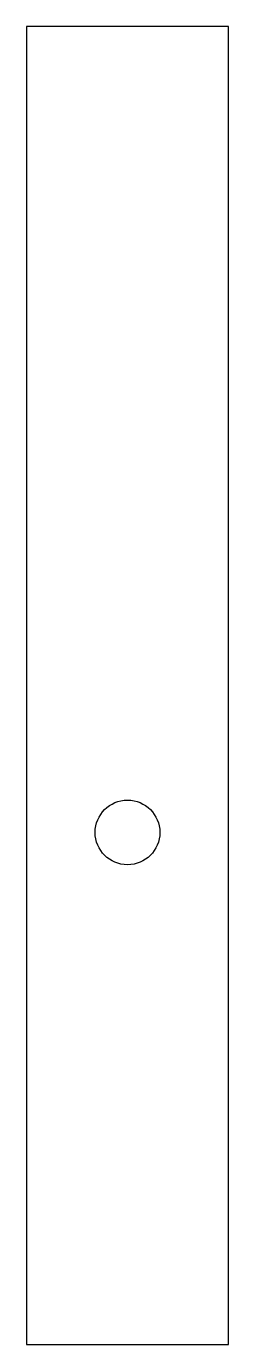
# Model space of a CAD drawing. Header units: millimetres. Extents: x -167.5 to -162.5, y -2.5 to 30.1.
import ezdxf

# ---------------------------------------------------------------- set-up
doc = ezdxf.new("R2010")
doc.units = ezdxf.units.MM

msp = doc.modelspace()

# ---------------------------------------------------------------- linework, layer by layer
msp.add_lwpolyline([(-167.5, -2.473), (-162.5, -2.473), (-162.5, 30.141), (-167.5, 30.141)], close=True)
msp.add_circle((-165, 10.199), 0.8)

doc.saveas('drawing.dxf')
